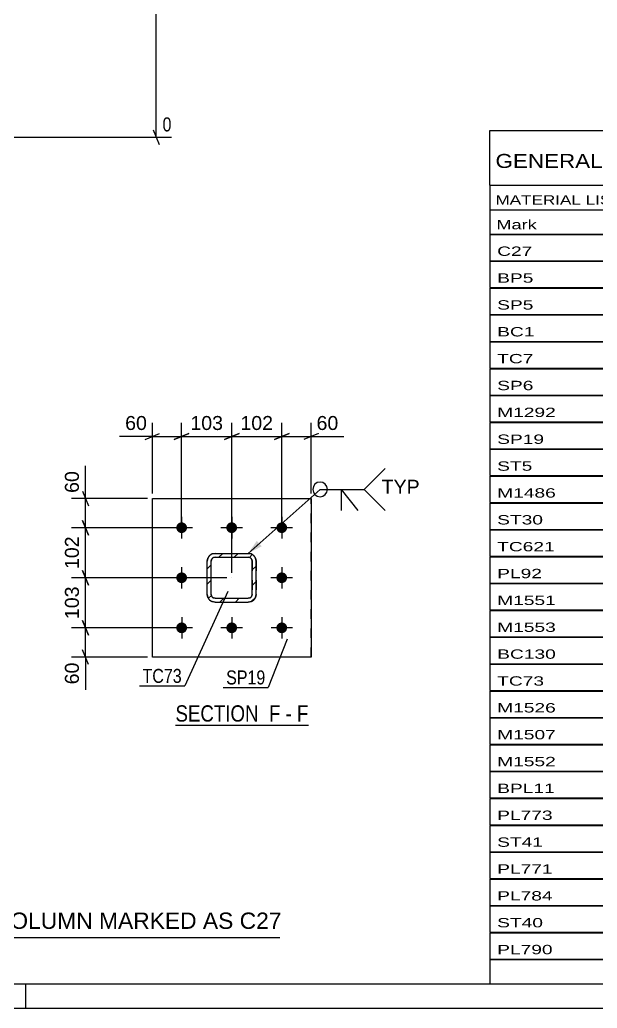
# Model space of a CAD drawing. Header units: millimetres. Extents: x 0 to 841, y 0 to 594.
# Drawn here: x 419.7 to 538, y 0 to 202.4 of the extents above; entities that cross this region are included whole.
import ezdxf

# ---------------------------------------------------------------- set-up
doc = ezdxf.new("R2010")
doc.units = ezdxf.units.MM
doc.linetypes.add('DXK_LINE_DOT2', pattern=[3.9198, 1.9599, -1.9599])
doc.linetypes.add('DXK_LINE_DOT3', pattern=[5.9187, 2.979, -0.9799, 0.9799, -0.9799])
doc.styles.add('Arial', font='ARIAL.TTF', dxfattribs={"height": 0.2})
doc.styles.add('Arial Narrow', font='ARIALN.TTF', dxfattribs={"height": 0.2})

# ---------------------------------------------------------------- blocks, each defined once
blk = doc.blocks.new('Unknown-275655210-1133')
at = {"color": 5, "linetype": 'Continuous'}
for p, q in [((5, 5), (836, 5)), ((421, 0), (421, 5)), ((0, 0), (841, 0))]:
    blk.add_line(p, q, dxfattribs=at)
blk = doc.blocks.new('Unknown-275655210-13 - 15121')
at = {"color": 6, "linetype": 'Continuous'}
blk.add_line((451.62, 57.94), (478.84, 57.94), dxfattribs=at)
at = {"color": 0, "linetype": 'Continuous'}
for points in [[(469.73, 58.69), (469.73, 62.19), (451.62, 62.19), (451.62, 58.69)], [(473.12, 58.69), (473.12, 62.19), (470.78, 62.19), (470.78, 58.69)], [(475.44, 58.69), (475.44, 62.19), (474.17, 62.19), (474.17, 58.69)], [(478.84, 58.69), (478.84, 62.19), (476.49, 62.19), (476.49, 58.69)]]:
    blk.add_wipeout(points, dxfattribs=at)
at = {"color": 7, "linetype": 'Continuous', "style": 'Arial Narrow'}
for s, p in [('SECTION ', (451.62, 58.69)), ('F', (470.78, 58.69)), ('F', (476.49, 58.69)), ('-', (474.17, 58.69))]:
    blk.add_text(s, height=3.34, dxfattribs=at).set_placement(p)
blk = doc.blocks.new('Part-275655210-15164 - 15121')
at = {"linetype": 'Continuous'}
h = blk.add_hatch(dxfattribs=at)
h.set_pattern_fill('', scale=0.7, style=0, pattern_type=0)
h.set_pattern_definition([(45, (467.1464, 83.2656), (-1.57154, 1.57154), [])])
h.paths.add_polyline_path([(466.53, 83.14), (467.15, 83.27), (467.67, 83.61), (468.01, 84.13), (468.13, 84.74), (468.13, 91.54), (468.01, 92.16), (467.66, 92.68), (467.14, 93.02), (466.53, 93.14), (459.73, 93.14), (459.12, 93.02), (458.6, 92.67), (458.25, 92.15), (458.13, 91.54), (458.13, 84.74), (458.26, 84.13), (458.6, 83.61), (459.12, 83.26), (459.73, 83.14)])
h.paths.add_polyline_path([(459.73, 83.94), (459.43, 84), (459.17, 84.18), (458.99, 84.44), (458.93, 84.74), (458.93, 91.54), (458.99, 91.85), (459.17, 92.11), (459.43, 92.28), (459.73, 92.34), (466.53, 92.34), (466.84, 92.28), (467.1, 92.11), (467.27, 91.85), (467.33, 91.54), (467.33, 84.74), (467.27, 84.44), (467.1, 84.18), (466.84, 84), (466.53, 83.94)])
at = {"color": 7, "linetype": 'DXK_LINE_DOT2'}
for p, q in [((459.12, 93.02), (459.73, 93.14)), ((459.73, 93.14), (466.53, 93.14)), ((466.53, 93.14), (467.15, 93.02)), ((458.13, 91.54), (458.25, 92.15)), ((458.13, 84.74), (458.13, 91.54)), ((458.99, 91.85), (458.93, 91.54)), ((458.93, 84.74), (458.93, 91.54)), ((459.73, 92.34), (459.43, 92.28)), ((459.73, 92.34), (466.53, 92.34)), ((466.84, 92.28), (466.53, 92.34)), ((467.33, 91.54), (467.27, 91.85)), ((467.27, 91.85), (467.27, 91.85)), ((467.33, 91.54), (467.33, 84.74)), ((468.01, 92.16), (468.01, 92.16)), ((468.01, 92.16), (468.13, 91.54)), ((468.13, 91.54), (468.13, 84.74)), ((458.26, 84.13), (458.13, 84.74)), ((458.93, 84.74), (459, 84.44)), ((459.73, 83.14), (459.12, 83.26)), ((459.43, 84), (459.73, 83.94)), ((459.73, 83.94), (466.53, 83.94)), ((459.73, 83.14), (466.53, 83.14)), ((466.53, 83.94), (466.84, 84)), ((467.15, 83.27), (466.53, 83.14)), ((467.27, 84.44), (467.33, 84.74)), ((467.33, 84.74), (467.33, 84.74)), ((468.13, 84.74), (468.01, 84.13)), ((468.13, 84.74), (468.13, 84.74))]:
    blk.add_line(p, q, dxfattribs=at)
at = {"color": 2, "linetype": 'Continuous'}
for p, q in [((459.73, 93.14), (459.12, 93.02)), ((459.73, 93.14), (459.73, 93.14)), ((459.73, 93.14), (466.53, 93.14)), ((466.53, 93.14), (466.53, 93.14)), ((467.14, 93.02), (466.53, 93.14)), ((458.25, 92.15), (458.13, 91.54)), ((458.13, 91.54), (458.13, 91.54)), ((458.13, 84.74), (458.13, 91.54)), ((458.93, 91.54), (458.99, 91.85)), ((458.93, 91.54), (458.93, 91.54)), ((458.93, 84.74), (458.93, 91.54)), ((459.43, 92.28), (459.73, 92.34)), ((459.73, 92.34), (459.73, 92.34)), ((459.73, 92.34), (466.53, 92.34)), ((466.53, 92.34), (466.53, 92.34)), ((466.53, 92.34), (466.84, 92.28)), ((467.27, 91.85), (467.33, 91.54)), ((467.33, 91.54), (467.33, 91.54)), ((467.33, 84.74), (467.33, 91.54)), ((468.13, 91.54), (468.01, 92.16)), ((468.13, 91.54), (468.13, 91.54)), ((468.13, 84.74), (468.13, 91.54)), ((458.13, 84.74), (458.13, 84.74)), ((458.13, 84.74), (458.26, 84.13)), ((458.93, 84.74), (458.93, 84.74)), ((458.99, 84.44), (458.93, 84.74)), ((459.12, 83.26), (459.73, 83.14)), ((459.73, 83.94), (459.43, 84)), ((459.73, 83.94), (459.73, 83.94)), ((459.73, 83.94), (466.53, 83.94)), ((459.73, 83.14), (459.73, 83.14)), ((459.73, 83.14), (466.53, 83.14)), ((466.84, 84), (466.53, 83.94)), ((466.53, 83.94), (466.53, 83.94)), ((466.53, 83.14), (467.15, 83.27)), ((466.53, 83.14), (466.53, 83.14)), ((467.33, 84.74), (467.27, 84.44)), ((467.33, 84.74), (467.33, 84.74)), ((468.01, 84.13), (468.13, 84.74)), ((468.13, 84.74), (468.13, 84.74))]:
    blk.add_line(p, q, dxfattribs=at)
at = {"color": 7, "linetype": 'DXK_LINE_DOT3'}
blk.add_line((463.13, 88.14), (463.13, 88.14), dxfattribs=at)
at = {"color": 7, "linetype": 'DXK_LINE_DOT2'}
for centre, radius, start, end in [((459.73, 91.54), 1.6, 112.5099, 157.5099), ((459.73, 91.54), 0.8, 112.5099, 157.5099), ((466.53, 91.54), 0.8, 22.5099, 67.5099), ((466.53, 91.54), 1.6, 22.5099, 67.5099), ((459.73, 84.74), 1.6, 202.5099, 247.5099), ((459.73, 84.74), 0.8, 202.5099, 247.5099), ((466.53, 84.74), 0.8, 292.5099, 337.5099), ((466.53, 84.74), 1.6, 292.5099, 337.5099)]:
    blk.add_arc(centre, radius, start, end, dxfattribs=at)
at = {"color": 2, "linetype": 'Continuous'}
for centre, radius, start, end in [((459.73, 91.54), 1.6, 112.5099, 157.5099), ((459.73, 91.54), 0.8, 112.5099, 157.5099), ((466.53, 91.54), 0.8, 22.5099, 67.5099), ((466.53, 91.54), 1.6, 22.5099, 67.5099), ((459.73, 84.74), 1.6, 202.5099, 247.5099), ((459.73, 84.74), 0.8, 202.5099, 247.5099), ((466.53, 84.74), 0.8, 292.5099, 337.5099), ((466.53, 84.74), 1.6, 292.5099, 337.5099)]:
    blk.add_arc(centre, radius, start, end, dxfattribs=at)
blk = doc.blocks.new('Part-275655210-15166 - 15121')
at = {"color": 2, "linetype": 'Continuous'}
for p, q in [((446.88, 104.39), (479.38, 104.4)), ((446.89, 71.89), (446.88, 104.39)), ((479.38, 104.4), (479.38, 104.4)), ((479.38, 104.4), (479.39, 71.9)), ((479.39, 71.9), (446.89, 71.89)), ((479.39, 71.9), (479.39, 71.9))]:
    blk.add_line(p, q, dxfattribs=at)
at = {"color": 7, "linetype": 'DXK_LINE_DOT2'}
for p, q in [((446.89, 71.89), (446.88, 104.39)), ((479.39, 71.9), (479.38, 104.4)), ((479.38, 104.4), (479.38, 104.4)), ((479.39, 71.9), (479.39, 71.9))]:
    blk.add_line(p, q, dxfattribs=at)
blk = doc.blocks.new('Bolt-275655210-15202 - 15121')
at = {"linetype": 'Continuous'}
for points in [[(453.98, 98.39), (453.96, 98.16), (453.89, 97.94), (453.77, 97.74), (453.62, 97.57), (453.43, 97.44), (453.22, 97.35), (453, 97.3), (452.77, 97.3), (452.54, 97.35), (452.33, 97.44), (452.15, 97.57), (451.99, 97.74), (451.88, 97.94), (451.81, 98.16), (451.78, 98.39), (451.81, 98.62), (451.88, 98.84), (451.99, 99.04), (452.15, 99.21), (452.33, 99.34), (452.54, 99.44), (452.77, 99.49), (453, 99.49), (453.22, 99.44), (453.43, 99.34), (453.62, 99.21), (453.77, 99.04), (453.89, 98.84), (453.96, 98.62)], [(464.23, 98.39), (464.21, 98.16), (464.14, 97.95), (464.02, 97.75), (463.87, 97.58), (463.68, 97.44), (463.47, 97.35), (463.25, 97.3), (463.02, 97.3), (462.79, 97.35), (462.58, 97.44), (462.4, 97.58), (462.24, 97.75), (462.13, 97.95), (462.06, 98.16), (462.03, 98.39), (462.06, 98.62), (462.13, 98.84), (462.24, 99.04), (462.4, 99.21), (462.58, 99.35), (462.79, 99.44), (463.02, 99.49), (463.25, 99.49), (463.47, 99.44), (463.68, 99.35), (463.87, 99.21), (464.02, 99.04), (464.14, 98.84), (464.21, 98.62)], [(474.48, 98.4), (474.46, 98.17), (474.39, 97.95), (474.27, 97.75), (474.12, 97.58), (473.93, 97.44), (473.72, 97.35), (473.5, 97.3), (473.27, 97.3), (473.04, 97.35), (472.83, 97.44), (472.65, 97.58), (472.49, 97.75), (472.38, 97.95), (472.31, 98.17), (472.28, 98.39), (472.31, 98.62), (472.38, 98.84), (472.49, 99.04), (472.65, 99.21), (472.83, 99.35), (473.04, 99.44), (473.27, 99.49), (473.5, 99.49), (473.72, 99.44), (473.93, 99.35), (474.12, 99.21), (474.27, 99.04), (474.39, 98.84), (474.46, 98.62)], [(453.98, 88.14), (453.96, 87.91), (453.89, 87.69), (453.77, 87.49), (453.62, 87.32), (453.43, 87.19), (453.22, 87.1), (453, 87.05), (452.77, 87.05), (452.54, 87.1), (452.33, 87.19), (452.15, 87.32), (451.99, 87.49), (451.88, 87.69), (451.81, 87.91), (451.78, 88.14), (451.81, 88.37), (451.88, 88.59), (451.99, 88.79), (452.15, 88.96), (452.33, 89.09), (452.54, 89.19), (452.77, 89.24), (453, 89.24), (453.22, 89.19), (453.43, 89.09), (453.62, 88.96), (453.77, 88.79), (453.89, 88.59), (453.96, 88.37)], [(474.48, 88.15), (474.46, 87.92), (474.39, 87.7), (474.27, 87.5), (474.12, 87.33), (473.93, 87.19), (473.72, 87.1), (473.5, 87.05), (473.27, 87.05), (473.04, 87.1), (472.83, 87.19), (472.65, 87.33), (472.49, 87.5), (472.38, 87.7), (472.31, 87.92), (472.28, 88.14), (472.31, 88.37), (472.38, 88.59), (472.49, 88.79), (472.65, 88.96), (472.83, 89.1), (473.04, 89.19), (473.27, 89.24), (473.5, 89.24), (473.72, 89.19), (473.93, 89.1), (474.12, 88.96), (474.27, 88.79), (474.39, 88.59), (474.46, 88.37)], [(453.99, 77.89), (453.96, 77.66), (453.89, 77.44), (453.78, 77.24), (453.62, 77.07), (453.44, 76.94), (453.23, 76.85), (453, 76.8), (452.77, 76.8), (452.55, 76.85), (452.34, 76.94), (452.15, 77.07), (452, 77.24), (451.88, 77.44), (451.81, 77.66), (451.79, 77.89), (451.81, 78.12), (451.88, 78.34), (452, 78.54), (452.15, 78.71), (452.34, 78.84), (452.55, 78.94), (452.77, 78.99), (453, 78.99), (453.23, 78.94), (453.44, 78.84), (453.62, 78.71), (453.78, 78.54), (453.89, 78.34), (453.96, 78.12)], [(464.24, 77.89), (464.21, 77.66), (464.14, 77.45), (464.03, 77.25), (463.87, 77.08), (463.69, 76.94), (463.48, 76.85), (463.25, 76.8), (463.02, 76.8), (462.8, 76.85), (462.59, 76.94), (462.4, 77.08), (462.25, 77.25), (462.13, 77.45), (462.06, 77.66), (462.04, 77.89), (462.06, 78.12), (462.13, 78.34), (462.25, 78.54), (462.4, 78.71), (462.59, 78.85), (462.8, 78.94), (463.02, 78.99), (463.25, 78.99), (463.48, 78.94), (463.69, 78.85), (463.87, 78.71), (464.03, 78.54), (464.14, 78.34), (464.21, 78.12)], [(474.49, 77.9), (474.46, 77.67), (474.39, 77.45), (474.28, 77.25), (474.12, 77.08), (473.94, 76.94), (473.73, 76.85), (473.5, 76.8), (473.27, 76.8), (473.05, 76.85), (472.84, 76.94), (472.65, 77.08), (472.5, 77.25), (472.38, 77.45), (472.31, 77.67), (472.29, 77.89), (472.31, 78.12), (472.38, 78.34), (472.5, 78.54), (472.65, 78.71), (472.84, 78.85), (473.05, 78.94), (473.27, 78.99), (473.5, 78.99), (473.73, 78.94), (473.94, 78.85), (474.12, 78.71), (474.28, 78.54), (474.39, 78.34), (474.46, 78.12)]]:
    blk.add_hatch(color=1, dxfattribs=at).paths.add_polyline_path(points)
at = {"color": 1, "linetype": 'Continuous'}
for p, q in [((452.88, 100.59), (452.88, 96.19)), ((463.13, 100.59), (463.13, 96.19)), ((473.38, 100.59), (473.38, 96.19)), ((455.08, 98.39), (450.68, 98.39)), ((465.33, 98.39), (460.93, 98.39)), ((475.58, 98.4), (471.18, 98.39)), ((452.88, 90.34), (452.88, 85.94)), ((473.38, 90.34), (473.38, 85.94)), ((455.08, 88.14), (450.68, 88.14)), ((475.58, 88.15), (471.18, 88.14)), ((452.89, 80.09), (452.89, 75.69)), ((463.14, 80.09), (463.14, 75.69)), ((473.39, 80.09), (473.39, 75.69)), ((455.09, 77.89), (450.69, 77.89)), ((465.34, 77.89), (460.94, 77.89)), ((475.59, 77.9), (471.19, 77.89))]:
    blk.add_line(p, q, dxfattribs=at)
blk = doc.blocks.new('StraightDimension-275655210-15422 - 15121')
at = {"color": 7, "linetype": 'Continuous'}
for p, q in [((432.59, 89.64), (433.79, 86.64)), ((462.13, 88.14), (430.34, 88.14)), ((433.19, 77.89), (433.19, 88.14)), ((433.79, 76.39), (432.59, 79.39)), ((451.89, 77.89), (430.34, 77.89))]:
    blk.add_line(p, q, dxfattribs=at)
at = {"color": 0}
blk.add_wipeout([(432.44, 86.95), (428.24, 86.95), (428.24, 79.08), (432.44, 79.08)], dxfattribs=at)
at = {"color": 3, "style": 'Arial'}
blk.add_text('103', height=2.865, rotation=90.0002, dxfattribs=at).set_placement((431.84, 79.68))
blk = doc.blocks.new('StraightDimension-275655210-15383 - 15121')
at = {"color": 7, "linetype": 'Continuous'}
for p, q in [((473.38, 99.39), (473.38, 119.9)), ((479.38, 105.4), (479.38, 119.9)), ((471.88, 116.45), (474.88, 117.65)), ((480.88, 117.65), (477.88, 116.45)), ((473.38, 117.05), (479.38, 117.05))]:
    blk.add_line(p, q, dxfattribs=at)
at = {"color": 0}
blk.add_wipeout([(485.55, 117.8), (485.55, 122), (479.91, 122), (479.91, 117.8)], dxfattribs=at)
at = {"color": 7, "linetype": 'Continuous'}
blk.add_line((479.38, 117.05), (486.08, 117.05), dxfattribs=at)
blk.add_line((479.38, 117.05), (486.08, 117.05), dxfattribs=at)
at = {"color": 3, "style": 'Arial'}
blk.add_text('60', height=2.865, dxfattribs=at).set_placement((480.51, 118.4))
blk = doc.blocks.new('StraightDimension-275655210-15384 - 15121')
at = {"color": 7, "linetype": 'Continuous'}
for p, q in [((463.13, 89.14), (463.13, 119.9)), ((473.38, 99.39), (473.38, 119.9)), ((461.63, 116.45), (464.63, 117.65)), ((474.88, 117.65), (471.88, 116.45)), ((463.13, 117.05), (473.38, 117.05))]:
    blk.add_line(p, q, dxfattribs=at)
at = {"color": 0}
blk.add_wipeout([(472.19, 117.8), (472.19, 122), (464.32, 122), (464.32, 117.8)], dxfattribs=at)
at = {"color": 3, "style": 'Arial'}
blk.add_text('102', height=2.865, dxfattribs=at).set_placement((464.92, 118.4))
blk = doc.blocks.new('StraightDimension-275655210-15385 - 15121')
at = {"color": 7, "linetype": 'Continuous'}
for p, q in [((452.88, 99.39), (452.88, 119.9)), ((463.13, 89.14), (463.13, 119.9)), ((451.38, 116.45), (454.38, 117.65)), ((464.63, 117.65), (461.63, 116.45)), ((452.88, 117.05), (463.13, 117.05))]:
    blk.add_line(p, q, dxfattribs=at)
at = {"color": 0}
blk.add_wipeout([(461.94, 117.8), (461.94, 122), (454.07, 122), (454.07, 117.8)], dxfattribs=at)
at = {"color": 3, "style": 'Arial'}
blk.add_text('103', height=2.865, dxfattribs=at).set_placement((454.67, 118.4))
blk = doc.blocks.new('StraightDimension-275655210-15386 - 15121')
at = {"color": 7, "linetype": 'Continuous'}
for p, q in [((446.88, 105.39), (446.88, 119.9)), ((452.88, 99.39), (452.88, 119.9)), ((445.38, 116.45), (448.38, 117.65)), ((454.38, 117.65), (451.38, 116.45)), ((446.88, 117.05), (452.88, 117.05))]:
    blk.add_line(p, q, dxfattribs=at)
at = {"color": 0}
blk.add_wipeout([(446.36, 117.8), (446.36, 122), (440.71, 122), (440.71, 117.8)], dxfattribs=at)
at = {"color": 7, "linetype": 'Continuous'}
blk.add_line((446.88, 117.05), (440.18, 117.05), dxfattribs=at)
blk.add_line((446.88, 117.05), (440.18, 117.05), dxfattribs=at)
at = {"color": 3, "style": 'Arial'}
blk.add_text('60', height=2.865, dxfattribs=at).set_placement((441.31, 118.4))
blk = doc.blocks.new('StraightDimension-275655210-15420 - 15121')
at = {"color": 7, "linetype": 'Continuous'}
for p, q in [((432.59, 105.89), (433.79, 102.89)), ((445.88, 104.39), (430.34, 104.39)), ((433.19, 98.39), (433.19, 104.39)), ((433.79, 96.89), (432.59, 99.89)), ((451.88, 98.39), (430.34, 98.39))]:
    blk.add_line(p, q, dxfattribs=at)
at = {"color": 0}
blk.add_wipeout([(432.44, 110.56), (428.24, 110.56), (428.24, 104.92), (432.44, 104.92)], dxfattribs=at)
at = {"color": 7, "linetype": 'Continuous'}
blk.add_line((433.19, 104.39), (433.19, 111.09), dxfattribs=at)
blk.add_line((433.19, 104.39), (433.19, 111.09), dxfattribs=at)
at = {"color": 3, "style": 'Arial'}
blk.add_text('60', height=2.865, rotation=90.0002, dxfattribs=at).set_placement((431.84, 105.52))
blk = doc.blocks.new('StraightDimension-275655210-15421 - 15121')
at = {"color": 7, "linetype": 'Continuous'}
for p, q in [((432.59, 99.89), (433.79, 96.89)), ((451.88, 98.39), (430.34, 98.39)), ((433.19, 88.14), (433.19, 98.39)), ((433.79, 86.64), (432.59, 89.64)), ((462.13, 88.14), (430.34, 88.14))]:
    blk.add_line(p, q, dxfattribs=at)
at = {"color": 0}
blk.add_wipeout([(432.44, 97.2), (428.24, 97.2), (428.24, 89.33), (432.44, 89.33)], dxfattribs=at)
at = {"color": 3, "style": 'Arial'}
blk.add_text('102', height=2.865, rotation=90.0002, dxfattribs=at).set_placement((431.84, 89.93))
blk = doc.blocks.new('StraightDimension-275655210-15423 - 15121')
at = {"color": 7, "linetype": 'Continuous'}
for p, q in [((432.59, 79.39), (433.79, 76.39)), ((451.89, 77.89), (430.34, 77.89)), ((433.19, 71.89), (433.19, 77.89)), ((433.79, 70.39), (432.59, 73.39)), ((445.89, 71.89), (430.34, 71.89))]:
    blk.add_line(p, q, dxfattribs=at)
at = {"color": 0}
blk.add_wipeout([(432.44, 71.37), (428.24, 71.37), (428.24, 65.72), (432.44, 65.72)], dxfattribs=at)
at = {"color": 7, "linetype": 'Continuous'}
blk.add_line((433.19, 71.89), (433.19, 65.19), dxfattribs=at)
blk.add_line((433.19, 71.89), (433.19, 65.19), dxfattribs=at)
at = {"color": 3, "style": 'Arial'}
blk.add_text('60', height=2.865, rotation=90.0002, dxfattribs=at).set_placement((431.84, 66.32))
blk = doc.blocks.new('StraightDimension-275655210-3873 - 3681')
at = {"color": 7, "linetype": 'Continuous'}
for p, q in [((448.27, 237.09), (447.07, 240.09)), ((415.6, 238.59), (458.11, 238.59)), ((447.67, 178.34), (447.67, 238.59)), ((405.45, 178.34), (450.8, 178.34)), ((447.07, 179.84), (448.27, 176.84))]:
    blk.add_line(p, q, dxfattribs=at)
at = {"color": 0, "linetype": 'Continuous'}
for points in [[(458.71, 239.19), (458.71, 243.39), (448.37, 243.39), (448.37, 239.19)], [(451.4, 178.94), (451.4, 183.14), (448.37, 183.14), (448.37, 178.94)]]:
    blk.add_wipeout(points, dxfattribs=at)
at = {"color": 0}
blk.add_wipeout([(446.92, 213.63), (442.72, 213.63), (442.72, 203.29), (446.92, 203.29)], dxfattribs=at)
at = {"color": 3, "linetype": 'Continuous', "style": 'Arial Narrow'}
for s, height, p in [('11019', 2.863, (448.97, 239.79)), ('0', 2.86, (448.97, 179.54))]:
    blk.add_text(s, height=height, dxfattribs=at).set_placement(p)
at = {"color": 3, "style": 'Arial Narrow'}
blk.add_text('11019', height=2.863, rotation=90.0002, dxfattribs=at).set_placement((446.32, 203.89))
blk = doc.blocks.new('Unknown-275655210-21424')
at = {"color": 7, "linetype": 'Continuous'}
blk.add_line((403, 14.5), (473, 14.5), dxfattribs=at)
at = {"color": 7, "style": 'Arial'}
blk.add_text('ONE-COLUMN MARKED AS C27', height=3.3428, dxfattribs=at).set_placement((402.76, 16.25))
blk = doc.blocks.new('Unknown-275655210-21423')
at = {"color": 7, "linetype": 'Continuous'}
for p, q in [((516, 179.75), (676, 179.75)), ((516, 168.5), (516, 179.75)), ((676, 179.75), (676, 168.5)), ((516, 168.5), (676, 168.5)), ((516, 168.5), (516, 163.5)), ((676, 168.5), (676, 163.5)), ((516, 163.5), (676, 163.5)), ((516, 163.5), (516, 158.5)), ((540, 163.5), (540, 158.5)), ((575.5, 163.5), (575.5, 158.5)), ((601.5, 163.5), (601.5, 158.5)), ((614.5, 163.5), (614.5, 158.5)), ((632, 163.5), (632, 158.5)), ((654, 163.5), (654, 158.5)), ((676, 163.5), (676, 158.5)), ((516, 158.5), (676, 158.5)), ((516, 158.45), (516, 153.05)), ((516, 158.45), (676, 158.45)), ((540, 158.5), (540, 153)), ((575.5, 158.5), (575.5, 153)), ((601.5, 158.5), (601.5, 153)), ((614.5, 158.5), (614.5, 153)), ((632, 158.5), (632, 153)), ((654, 158.5), (654, 153)), ((676, 158.45), (676, 153.05)), ((516, 153.05), (676, 153.05)), ((516, 152.95), (516, 147.55)), ((516, 152.95), (676, 152.95)), ((540, 153), (540, 147.5)), ((575.5, 153), (575.5, 147.5)), ((601.5, 153), (601.5, 147.5)), ((614.5, 153), (614.5, 147.5)), ((632, 153), (632, 147.5)), ((654, 153), (654, 147.5)), ((676, 152.95), (676, 147.55)), ((516, 147.55), (676, 147.55)), ((516, 147.45), (516, 142.05)), ((516, 147.45), (676, 147.45)), ((540, 147.5), (540, 142)), ((575.5, 147.5), (575.5, 142)), ((601.5, 147.5), (601.5, 142)), ((614.5, 147.5), (614.5, 142)), ((632, 147.5), (632, 142)), ((654, 147.5), (654, 142)), ((676, 147.45), (676, 142.05)), ((516, 142.05), (676, 142.05)), ((516, 141.95), (516, 136.55)), ((516, 141.95), (676, 141.95)), ((540, 142), (540, 136.5)), ((575.5, 142), (575.5, 136.5)), ((601.5, 142), (601.5, 136.5)), ((614.5, 142), (614.5, 136.5)), ((632, 142), (632, 136.5)), ((654, 142), (654, 136.5)), ((676, 141.95), (676, 136.55)), ((516, 136.55), (676, 136.55)), ((516, 136.45), (516, 131.05)), ((516, 136.45), (676, 136.45)), ((540, 136.5), (540, 131)), ((575.5, 136.5), (575.5, 131)), ((601.5, 136.5), (601.5, 131)), ((614.5, 136.5), (614.5, 131)), ((632, 136.5), (632, 131)), ((654, 136.5), (654, 131)), ((676, 136.45), (676, 131.05)), ((516, 131.05), (676, 131.05)), ((516, 130.95), (516, 125.55)), ((516, 130.95), (676, 130.95)), ((540, 131), (540, 125.5)), ((575.5, 131), (575.5, 125.5)), ((601.5, 131), (601.5, 125.5)), ((614.5, 131), (614.5, 125.5)), ((632, 131), (632, 125.5)), ((654, 131), (654, 125.5)), ((676, 130.95), (676, 125.55)), ((516, 125.55), (676, 125.55)), ((540, 125.5), (540, 120)), ((575.5, 125.5), (575.5, 120)), ((601.5, 125.5), (601.5, 120)), ((614.5, 125.5), (614.5, 120)), ((632, 125.5), (632, 120)), ((654, 125.5), (654, 120)), ((516, 125.45), (516, 120.05)), ((516, 125.45), (676, 125.45)), ((676, 125.45), (676, 120.05)), ((516, 120.05), (676, 120.05)), ((516, 119.95), (516, 114.55)), ((516, 119.95), (676, 119.95)), ((540, 120), (540, 114.5)), ((575.5, 120), (575.5, 114.5)), ((601.5, 120), (601.5, 114.5)), ((614.5, 120), (614.5, 114.5)), ((632, 120), (632, 114.5)), ((654, 120), (654, 114.5)), ((676, 119.95), (676, 114.55)), ((516, 114.55), (676, 114.55)), ((516, 114.45), (516, 109.05)), ((516, 114.45), (676, 114.45)), ((540, 114.5), (540, 109)), ((575.5, 114.5), (575.5, 109)), ((601.5, 114.5), (601.5, 109)), ((614.5, 114.5), (614.5, 109)), ((632, 114.5), (632, 109)), ((654, 114.5), (654, 109)), ((676, 114.45), (676, 109.05)), ((516, 109.05), (676, 109.05)), ((516, 108.95), (516, 103.55)), ((516, 108.95), (676, 108.95)), ((540, 109), (540, 103.5)), ((575.5, 109), (575.5, 103.5)), ((601.5, 109), (601.5, 103.5)), ((614.5, 109), (614.5, 103.5)), ((632, 109), (632, 103.5)), ((654, 109), (654, 103.5)), ((676, 108.95), (676, 103.55)), ((516, 103.55), (676, 103.55)), ((516, 103.45), (516, 98.05)), ((516, 103.45), (676, 103.45)), ((540, 103.5), (540, 98)), ((575.5, 103.5), (575.5, 98)), ((601.5, 103.5), (601.5, 98)), ((614.5, 103.5), (614.5, 98)), ((632, 103.5), (632, 98)), ((654, 103.5), (654, 98)), ((676, 103.45), (676, 98.05)), ((516, 98.05), (676, 98.05)), ((516, 97.95), (516, 92.55)), ((516, 97.95), (676, 97.95)), ((540, 98), (540, 92.5)), ((575.5, 98), (575.5, 92.5)), ((601.5, 98), (601.5, 92.5)), ((614.5, 98), (614.5, 92.5)), ((632, 98), (632, 92.5)), ((654, 98), (654, 92.5)), ((676, 97.95), (676, 92.55)), ((516, 92.55), (676, 92.55)), ((516, 92.45), (516, 87.05)), ((516, 92.45), (676, 92.45)), ((540, 92.5), (540, 87)), ((575.5, 92.5), (575.5, 87)), ((601.5, 92.5), (601.5, 87)), ((614.5, 92.5), (614.5, 87)), ((632, 92.5), (632, 87)), ((654, 92.5), (654, 87)), ((676, 92.45), (676, 87.05)), ((516, 87.05), (676, 87.05)), ((516, 86.95), (516, 81.55)), ((516, 86.95), (676, 86.95)), ((540, 87), (540, 81.5)), ((575.5, 87), (575.5, 81.5)), ((601.5, 87), (601.5, 81.5)), ((614.5, 87), (614.5, 81.5)), ((632, 87), (632, 81.5)), ((654, 87), (654, 81.5)), ((676, 86.95), (676, 81.55)), ((516, 81.55), (676, 81.55)), ((516, 81.45), (516, 76.05)), ((516, 81.45), (676, 81.45)), ((540, 81.5), (540, 76)), ((575.5, 81.5), (575.5, 76)), ((601.5, 81.5), (601.5, 76)), ((614.5, 81.5), (614.5, 76)), ((632, 81.5), (632, 76)), ((654, 81.5), (654, 76)), ((676, 81.45), (676, 76.05)), ((516, 76.05), (676, 76.05)), ((516, 75.95), (516, 70.55)), ((516, 75.95), (676, 75.95)), ((540, 76), (540, 70.5)), ((575.5, 76), (575.5, 70.5)), ((601.5, 76), (601.5, 70.5)), ((614.5, 76), (614.5, 70.5)), ((632, 76), (632, 70.5)), ((654, 76), (654, 70.5)), ((676, 75.95), (676, 70.55)), ((516, 70.55), (676, 70.55)), ((516, 70.45), (516, 65.05)), ((516, 70.45), (676, 70.45)), ((540, 70.5), (540, 65)), ((575.5, 70.5), (575.5, 65)), ((601.5, 70.5), (601.5, 65)), ((614.5, 70.5), (614.5, 65)), ((632, 70.5), (632, 65)), ((654, 70.5), (654, 65)), ((676, 70.45), (676, 65.05)), ((516, 65.05), (676, 65.05)), ((516, 64.95), (516, 59.55)), ((516, 64.95), (676, 64.95)), ((540, 65), (540, 59.5)), ((575.5, 65), (575.5, 59.5)), ((601.5, 65), (601.5, 59.5)), ((614.5, 65), (614.5, 59.5)), ((632, 65), (632, 59.5)), ((654, 65), (654, 59.5)), ((676, 64.95), (676, 59.55)), ((516, 59.55), (676, 59.55)), ((516, 59.45), (516, 54.05)), ((516, 59.45), (676, 59.45)), ((540, 59.5), (540, 54)), ((575.5, 59.5), (575.5, 54)), ((601.5, 59.5), (601.5, 54)), ((614.5, 59.5), (614.5, 54)), ((632, 59.5), (632, 54)), ((654, 59.5), (654, 54)), ((676, 59.45), (676, 54.05)), ((516, 54.05), (676, 54.05)), ((516, 53.95), (516, 48.55)), ((516, 53.95), (676, 53.95)), ((540, 54), (540, 48.5)), ((575.5, 54), (575.5, 48.5)), ((601.5, 54), (601.5, 48.5)), ((614.5, 54), (614.5, 48.5)), ((632, 54), (632, 48.5)), ((654, 54), (654, 48.5)), ((676, 53.95), (676, 48.55)), ((516, 48.55), (676, 48.55)), ((516, 48.45), (516, 43.05)), ((516, 48.45), (676, 48.45)), ((540, 48.5), (540, 43)), ((575.5, 48.5), (575.5, 43)), ((601.5, 48.5), (601.5, 43)), ((614.5, 48.5), (614.5, 43)), ((632, 48.5), (632, 43)), ((654, 48.5), (654, 43)), ((676, 48.45), (676, 43.05)), ((516, 43.05), (676, 43.05)), ((516, 42.95), (516, 37.55)), ((516, 42.95), (676, 42.95)), ((540, 43), (540, 37.5)), ((575.5, 43), (575.5, 37.5)), ((601.5, 43), (601.5, 37.5)), ((614.5, 43), (614.5, 37.5)), ((632, 43), (632, 37.5)), ((654, 43), (654, 37.5)), ((676, 42.95), (676, 37.55)), ((516, 37.55), (676, 37.55)), ((516, 37.45), (516, 32.05)), ((516, 37.45), (676, 37.45)), ((540, 37.5), (540, 32)), ((575.5, 37.5), (575.5, 32)), ((601.5, 37.5), (601.5, 32)), ((614.5, 37.5), (614.5, 32)), ((632, 37.5), (632, 32)), ((654, 37.5), (654, 32)), ((676, 37.45), (676, 32.05)), ((516, 32.05), (676, 32.05)), ((516, 31.95), (516, 26.55)), ((516, 31.95), (676, 31.95)), ((540, 32), (540, 26.5)), ((575.5, 32), (575.5, 26.5)), ((601.5, 32), (601.5, 26.5)), ((614.5, 32), (614.5, 26.5)), ((632, 32), (632, 26.5)), ((654, 32), (654, 26.5)), ((676, 31.95), (676, 26.55)), ((516, 26.55), (676, 26.55)), ((516, 26.45), (516, 21.05)), ((516, 26.45), (676, 26.45)), ((540, 26.5), (540, 21)), ((575.5, 26.5), (575.5, 21)), ((601.5, 26.5), (601.5, 21)), ((614.5, 26.5), (614.5, 21)), ((632, 26.5), (632, 21)), ((654, 26.5), (654, 21)), ((676, 26.45), (676, 21.05)), ((516, 21.05), (676, 21.05)), ((516, 20.95), (516, 15.55)), ((516, 20.95), (676, 20.95)), ((540, 21), (540, 15.5)), ((575.5, 21), (575.5, 15.5)), ((601.5, 21), (601.5, 15.5)), ((614.5, 21), (614.5, 15.5)), ((632, 21), (632, 15.5)), ((654, 21), (654, 15.5)), ((676, 20.95), (676, 15.55)), ((516, 15.55), (676, 15.55)), ((516, 15.45), (516, 10.05)), ((516, 15.45), (676, 15.45)), ((540, 15.5), (540, 10)), ((575.5, 15.5), (575.5, 10)), ((601.5, 15.5), (601.5, 10)), ((614.5, 15.5), (614.5, 10)), ((632, 15.5), (632, 10)), ((654, 15.5), (654, 10)), ((676, 15.45), (676, 10.05)), ((516, 10.05), (676, 10.05)), ((516, 10), (676, 10)), ((516, 10), (516, 5)), ((632, 10), (632, 5)), ((654, 10), (654, 5)), ((676, 10), (676, 5)), ((516, 5), (676, 5))]:
    blk.add_line(p, q, dxfattribs=at)
at = {"color": 7, "style": 'Arial Narrow'}
for s, height, width, p in [('GENERAL NOTES & WELD DETAILS :', 2.8633, 1.4, (517.15, 172.06)), ('REFER TYP DRAWING TYP-01', 1.9089, 1.6, (600.7, 172.16)), ("MATERIAL LIST FOR ASSEMBLY MK'D", 1.9089, 1.6, (517.15, 164.56)), ('C27', 1.909, 1.794707, (612.2, 164.47)), ('1', 1.91, 1.794707, (638.08, 164.56)), ('No. Required', 1.9089, 1.6, (647.41, 164.56)), ('Mark', 1.909, 1.7, (517.34, 159.5)), ('Profile', 1.909, 1.7, (550.41, 159.5)), ('Material', 1.909, 1.7, (580.54, 159.56)), ('No.', 1.909, 1.7, (605.5, 159.56)), ('Length', 1.909, 1.7, (616, 159.56)), ('Area', 1.909, 1.7, (638.5, 159.56)), ('Weight', 1.909, 1.7, (658, 159.56))]:
    blk.add_text(s, height=height, dxfattribs=dict(at, width=width)).set_placement(p)
at = {"color": 7, "linetype": 'Continuous', "style": 'Arial Narrow'}
for s, height, width, p in [('C27', 1.909, 1.794707, (517.5, 154.06)), ('SHS500*20', 1.909, 1.794707, (542, 154.06)), ('E350', 1.909, 1.794707, (581.74, 154.06)), ('1', 1.91, 1.794707, (605.86, 154.06)), ('14537', 1.909, 1.794707, (616.4, 154.06)), ('29.1', 1.909, 1.794707, (640.13, 154.06)), ('4382.1', 1.909, 1.794707, (656.77, 154.06)), ('BP5', 1.909, 1.794707, (517.5, 148.56)), ('PL25*800', 1.909, 1.794707, (542, 148.56)), ('E350', 1.909, 1.794707, (581.74, 148.56)), ('1', 1.91, 1.794707, (605.86, 148.56)), ('800', 1.909, 1.794707, (620.77, 148.56)), ('1.4', 1.909, 1.794707, (642.32, 148.56)), ('125.6', 1.909, 1.794707, (658.96, 148.56)), ('SP5', 1.909, 1.794707, (517.5, 143.06)), ('PL25*440', 1.909, 1.794707, (542, 143.06)), ('E350', 1.909, 1.794707, (581.74, 143.06)), ('2', 1.91, 1.794707, (605.86, 143.06)), ('540', 1.909, 1.794707, (620.77, 143.06)), ('0.5', 1.909, 1.794707, (642.32, 143.06)), ('93.3', 1.909, 1.794707, (661.14, 143.06)), ('BC1', 1.909, 1.794707, (517.5, 137.56)), ('RHS300*200*12', 1.9089, 1.794707, (542, 137.56)), ('E350', 1.909, 1.794707, (581.74, 137.56)), ('2', 1.91, 1.794707, (605.86, 137.56)), ('475', 1.909, 1.794707, (620.77, 137.56)), ('0.5', 1.909, 1.794707, (642.32, 137.56)), ('85.2', 1.909, 1.794707, (661.14, 137.56)), ('TC7', 1.909, 1.794707, (517.5, 132.06)), ('RHS300*200*12', 1.9089, 1.794707, (542, 132.06)), ('E350', 1.909, 1.794707, (581.74, 132.06)), ('2', 1.91, 1.794707, (605.86, 132.06)), ('475', 1.909, 1.794707, (620.77, 132.06)), ('0.5', 1.909, 1.794707, (642.32, 132.06)), ('85.2', 1.909, 1.794707, (661.14, 132.06)), ('SP6', 1.909, 1.794707, (517.5, 126.56)), ('PL25*300', 1.909, 1.794707, (542, 126.56)), ('E350', 1.909, 1.794707, (581.74, 126.56)), ('2', 1.91, 1.794707, (605.86, 126.56)), ('440', 1.909, 1.794707, (620.77, 126.56)), ('0.3', 1.909, 1.794707, (642.32, 126.56)), ('51.8', 1.909, 1.794707, (661.14, 126.56)), ('M1292', 1.909, 1.794707, (517.5, 121.06)), ('SHS100*6', 1.909, 1.794707, (542, 121.06)), ('E350', 1.909, 1.794707, (581.74, 121.06)), ('1', 1.91, 1.794707, (605.86, 121.06)), ('2313', 1.909, 1.794707, (618.58, 121.06)), ('0.9', 1.909, 1.794707, (642.32, 121.06)), ('37.4', 1.909, 1.794707, (661.14, 121.06)), ('SP19', 1.909, 1.794707, (517.5, 115.56)), ('PL16*325', 1.909, 1.794707, (542, 115.56)), ('E350', 1.909, 1.794707, (581.74, 115.56)), ('2', 1.91, 1.794707, (605.86, 115.56)), ('325', 1.909, 1.794707, (620.77, 115.56)), ('0.2', 1.909, 1.794707, (642.32, 115.56)), ('26.5', 1.909, 1.794707, (661.14, 115.56)), ('ST5', 1.909, 1.794707, (517.5, 110.06)), ('PL12*120', 1.909, 1.794707, (542, 110.06)), ('E350', 1.909, 1.794707, (581.74, 110.06)), ('32', 1.909, 1.794707, (604.76, 110.06)), ('120', 1.909, 1.794707, (620.77, 110.06)), ('0.0', 1.909, 1.794707, (642.32, 110.06)), ('21.4', 1.909, 1.794707, (661.14, 110.06)), ('M1486', 1.909, 1.794707, (517.5, 104.56)), ('RHS100*100*6', 1.9089, 1.794707, (542, 104.56)), ('E350', 1.909, 1.794707, (581.74, 104.56)), ('2', 1.91, 1.794707, (605.86, 104.56)), ('541', 1.909, 1.794707, (620.77, 104.56)), ('0.2', 1.909, 1.794707, (642.32, 104.56)), ('19.2', 1.909, 1.794707, (661.14, 104.56)), ('ST30', 1.909, 1.794707, (517.5, 99.06)), ('PL20*150', 1.909, 1.794707, (542, 99.06)), ('E350', 1.909, 1.794707, (581.74, 99.06)), ('8', 1.91, 1.794707, (605.86, 99.06)), ('150', 1.909, 1.794707, (620.77, 99.06)), ('0.0', 1.909, 1.794707, (642.32, 99.06)), ('17.4', 1.909, 1.794707, (661.14, 99.06)), ('TC621', 1.909, 1.794707, (517.5, 93.56)), ('SHS100*8', 1.909, 1.794707, (542, 93.56)), ('E350', 1.909, 1.794707, (581.74, 93.56)), ('1', 1.91, 1.794707, (605.86, 93.56)), ('670', 1.909, 1.794707, (620.77, 93.56)), ('0.3', 1.909, 1.794707, (642.32, 93.56)), ('15.1', 1.909, 1.794707, (661.14, 93.56)), ('PL92', 1.909, 1.794707, (517.5, 88.06)), ('PL6*490', 1.909, 1.794707, (542, 88.06)), ('E350', 1.909, 1.794707, (581.74, 88.06)), ('1', 1.91, 1.794707, (605.86, 88.06)), ('490', 1.909, 1.794707, (620.77, 88.06)), ('0.5', 1.909, 1.794707, (642.32, 88.06)), ('11.3', 1.909, 1.794707, (661.14, 88.06)), ('M1551', 1.909, 1.794707, (517.5, 82.56)), ('RHS100*100*6', 1.9089, 1.794707, (542, 82.56)), ('E350', 1.909, 1.794707, (581.74, 82.56)), ('1', 1.91, 1.794707, (605.86, 82.56)), ('500', 1.909, 1.794707, (620.77, 82.56)), ('0.2', 1.909, 1.794707, (642.32, 82.56)), ('8.9', 1.909, 1.794707, (663.33, 82.56)), ('M1553', 1.909, 1.794707, (517.5, 77.06)), ('RHS100*100*6', 1.9089, 1.794707, (542, 77.06)), ('E350', 1.909, 1.794707, (581.74, 77.06)), ('1', 1.91, 1.794707, (605.86, 77.06)), ('457', 1.909, 1.794707, (620.77, 77.06)), ('0.2', 1.909, 1.794707, (642.32, 77.06)), ('7.8', 1.909, 1.794707, (663.33, 77.06)), ('BC130', 1.909, 1.794707, (517.5, 71.56)), ('SHS132*6', 1.909, 1.794707, (542, 71.56)), ('E350', 1.909, 1.794707, (581.74, 71.56)), ('1', 1.91, 1.794707, (605.86, 71.56)), ('300', 1.909, 1.794707, (620.77, 71.56)), ('0.1', 1.909, 1.794707, (642.32, 71.56)), ('6.6', 1.909, 1.794707, (663.33, 71.56)), ('TC73', 1.909, 1.794707, (517.5, 66.06)), ('SHS100*8', 1.909, 1.794707, (542, 66.06)), ('E350', 1.909, 1.794707, (581.74, 66.06)), ('1', 1.91, 1.794707, (605.86, 66.06)), ('300', 1.909, 1.794707, (620.77, 66.06)), ('0.1', 1.909, 1.794707, (642.32, 66.06)), ('6.5', 1.909, 1.794707, (663.33, 66.06)), ('M1526', 1.909, 1.794707, (517.5, 60.56)), ('RHS100*100*6', 1.9089, 1.794707, (542, 60.56)), ('E350', 1.909, 1.794707, (581.74, 60.56)), ('1', 1.91, 1.794707, (605.86, 60.56)), ('308', 1.909, 1.794707, (620.77, 60.56)), ('0.1', 1.909, 1.794707, (642.32, 60.56)), ('5.1', 1.909, 1.794707, (663.33, 60.56)), ('M1507', 1.909, 1.794707, (517.5, 55.06)), ('RHS100*100*6', 1.9089, 1.794707, (542, 55.06)), ('E350', 1.909, 1.794707, (581.74, 55.06)), ('1', 1.91, 1.794707, (605.86, 55.06)), ('261', 1.909, 1.794707, (620.77, 55.06)), ('0.1', 1.909, 1.794707, (642.32, 55.06)), ('4.6', 1.909, 1.794707, (663.33, 55.06)), ('M1552', 1.909, 1.794707, (517.5, 49.56)), ('RHS100*100*6', 1.9089, 1.794707, (542, 49.56)), ('E350', 1.909, 1.794707, (581.74, 49.56)), ('1', 1.91, 1.794707, (605.86, 49.56)), ('461', 1.909, 1.794707, (620.77, 49.56)), ('0.1', 1.909, 1.794707, (642.32, 49.56)), ('4.6', 1.909, 1.794707, (663.33, 49.56)), ('BPL11', 1.909, 1.794707, (517.5, 44.06)), ('ISA100X100X6', 1.9089, 1.794707, (542, 44.06)), ('E350', 1.909, 1.794707, (581.74, 44.06)), ('1', 1.91, 1.794707, (605.86, 44.06)), ('126', 1.909, 1.794707, (620.77, 44.06)), ('0.0', 1.909, 1.794707, (642.32, 44.06)), ('1.2', 1.909, 1.794707, (663.33, 44.06)), ('PL773', 1.909, 1.794707, (517.5, 38.56)), ('PL6*88', 1.909, 1.794707, (542, 38.56)), ('E350', 1.909, 1.794707, (581.74, 38.56)), ('3', 1.91, 1.794707, (605.86, 38.56)), ('88', 1.909, 1.794707, (622.96, 38.56)), ('0.0', 1.909, 1.794707, (642.32, 38.56)), ('1.1', 1.909, 1.794707, (663.33, 38.56)), ('ST41', 1.909, 1.794707, (517.5, 33.06)), ('PL6*100', 1.909, 1.794707, (542, 33.06)), ('E350', 1.909, 1.794707, (581.74, 33.06)), ('4', 1.91, 1.794707, (605.86, 33.06)), ('100', 1.909, 1.794707, (620.77, 33.06)), ('0.0', 1.909, 1.794707, (642.32, 33.06)), ('0.9', 1.909, 1.794707, (663.33, 33.06)), ('PL771', 1.909, 1.794707, (517.5, 27.56)), ('PL6*88', 1.909, 1.794707, (542, 27.56)), ('E350', 1.909, 1.794707, (581.74, 27.56)), ('1', 1.91, 1.794707, (605.86, 27.56)), ('188', 1.909, 1.794707, (620.77, 27.56)), ('0.0', 1.909, 1.794707, (642.32, 27.56)), ('0.8', 1.909, 1.794707, (663.33, 27.56)), ('PL784', 1.909, 1.794707, (517.5, 22.06)), ('PL6*44', 1.909, 1.794707, (542, 22.06)), ('E350', 1.909, 1.794707, (581.74, 22.06)), ('1', 1.91, 1.794707, (605.86, 22.06)), ('88', 1.909, 1.794707, (622.96, 22.06)), ('0.0', 1.909, 1.794707, (642.32, 22.06)), ('0.2', 1.909, 1.794707, (663.33, 22.06)), ('ST40', 1.909, 1.794707, (517.5, 16.56)), ('PL6*94', 1.909, 1.794707, (542, 16.56)), ('E350', 1.909, 1.794707, (581.74, 16.56)), ('1', 1.91, 1.794707, (605.86, 16.56)), ('94', 1.909, 1.794707, (622.96, 16.56)), ('0.0', 1.909, 1.794707, (642.32, 16.56)), ('0.2', 1.909, 1.794707, (663.33, 16.56)), ('PL790', 1.909, 1.794707, (517.5, 11.06)), ('PL6*9', 1.909, 1.794707, (542, 11.06)), ('E350', 1.909, 1.794707, (581.74, 11.06)), ('1', 1.91, 1.794707, (605.86, 11.06)), ('88', 1.909, 1.794707, (622.96, 11.06)), ('0.0', 1.909, 1.794707, (642.32, 11.06)), ('0.0', 1.909, 1.794707, (663.33, 11.06)), ('Total', 1.909, 1.7, (618.33, 6.5)), ('38.7', 1.909, 1.794707, (639.64, 6.5)), ('5019.9', 1.909, 1.794707, (656.77, 6.5))]:
    blk.add_text(s, height=height, dxfattribs=dict(at, width=width)).set_placement(p)
blk = doc.blocks.new('Mark-275655210-15456 - 15121')
at = {"color": 0}
blk.add_wipeout([(452.91, 66.62), (452.91, 69.62), (444.87, 69.62), (444.87, 66.62)], dxfattribs=at)
blk.add_wipeout([(452.91, 66.62), (452.91, 69.62), (444.87, 69.62), (444.87, 66.62)], dxfattribs=at)
at = {"color": 30, "linetype": 'Continuous'}
for p in [(462.36, 85.34), (444.27, 66.02)]:
    blk.add_line(p, (453.51, 66.02), dxfattribs=at)
at = {"color": 3, "style": 'Arial Narrow'}
blk.add_text('TC73', height=2.863, dxfattribs=at).set_placement((444.87, 66.62))
blk = doc.blocks.new('Mark-275655210-15459 - 15121')
at = {"color": 0}
blk.add_wipeout([(470.03, 66.3), (470.03, 69.3), (461.99, 69.3), (461.99, 66.3)], dxfattribs=at)
blk.add_wipeout([(470.03, 66.3), (470.03, 69.3), (461.99, 69.3), (461.99, 66.3)], dxfattribs=at)
at = {"color": 30, "linetype": 'Continuous'}
for p in [(474.47, 75.59), (461.39, 65.7)]:
    blk.add_line(p, (470.63, 65.7), dxfattribs=at)
at = {"color": 3, "style": 'Arial Narrow'}
blk.add_text('SP19', height=2.863, dxfattribs=at).set_placement((461.99, 66.3))
blk = doc.blocks.new('WeldMark-275655210-15595 - 15121')
at = {"linetype": 'Continuous'}
blk.add_hatch(color=30, dxfattribs=at).paths.add_polyline_path([(469.27, 94.58), (466.53, 93.14), (468.27, 95.7)])
at = {"color": 30, "linetype": 'Continuous'}
for p, q in [((466.53, 93.14), (481.24, 106.24)), ((481.24, 106.24), (490.24, 106.24))]:
    blk.add_line(p, q, dxfattribs=at)
at = {"color": 3, "linetype": 'Continuous'}
for q in [(488.96, 101.95), (485.53, 101.95)]:
    blk.add_line((485.53, 106.24), q, dxfattribs=at)
for start, end in [(90, 270), (270, 90)]:
    blk.add_arc((481.24, 106.24), 1.5, start, end, dxfattribs=at)
at = {"color": 0, "linetype": 'Continuous'}
blk.add_wipeout([(501.62, 105.34), (501.62, 108.34), (493.84, 108.34), (493.84, 105.34)], dxfattribs=at)
blk.add_wipeout([(501.62, 105.34), (501.62, 108.34), (493.84, 108.34), (493.84, 105.34)], dxfattribs=at)
at = {"color": 3, "linetype": 'Continuous'}
for q in [(494.53, 110.52), (494.53, 101.95)]:
    blk.add_line((490.24, 106.24), q, dxfattribs=at)
at = {"color": 3, "linetype": 'Continuous', "style": 'Arial'}
blk.add_text('TYP', height=2.865, dxfattribs=at).set_placement((493.84, 105.34))

msp = doc.modelspace()

# ---------------------------------------------------------------- block references
for name in ['Unknown-275655210-1133', 'Unknown-275655210-21423', 'Part-275655210-15166 - 15121', 'Bolt-275655210-15202 - 15121', 'Part-275655210-15164 - 15121', 'Unknown-275655210-21424']:
    msp.add_blockref(name, (0, 0))

# ---------------------------------------------------------------- next in the draw order: block references
for name in ['StraightDimension-275655210-3873 - 3681', 'StraightDimension-275655210-15383 - 15121', 'StraightDimension-275655210-15422 - 15121', 'Unknown-275655210-13 - 15121']:
    msp.add_blockref(name, (0, 0))

# ---------------------------------------------------------------- next in the draw order: block references
for name in ['StraightDimension-275655210-15384 - 15121', 'StraightDimension-275655210-15423 - 15121']:
    msp.add_blockref(name, (0, 0))

# ---------------------------------------------------------------- next in the draw order: block references
for name in ['StraightDimension-275655210-15385 - 15121', 'WeldMark-275655210-15595 - 15121', 'Mark-275655210-15456 - 15121']:
    msp.add_blockref(name, (0, 0))

# ---------------------------------------------------------------- next in the draw order: block references
for name in ['StraightDimension-275655210-15386 - 15121', 'Mark-275655210-15459 - 15121']:
    msp.add_blockref(name, (0, 0))

# ---------------------------------------------------------------- next in the draw order: block references
msp.add_blockref('StraightDimension-275655210-15420 - 15121', (0, 0))

# ---------------------------------------------------------------- next in the draw order: block references
msp.add_blockref('StraightDimension-275655210-15421 - 15121', (0, 0))

doc.saveas('drawing.dxf')
